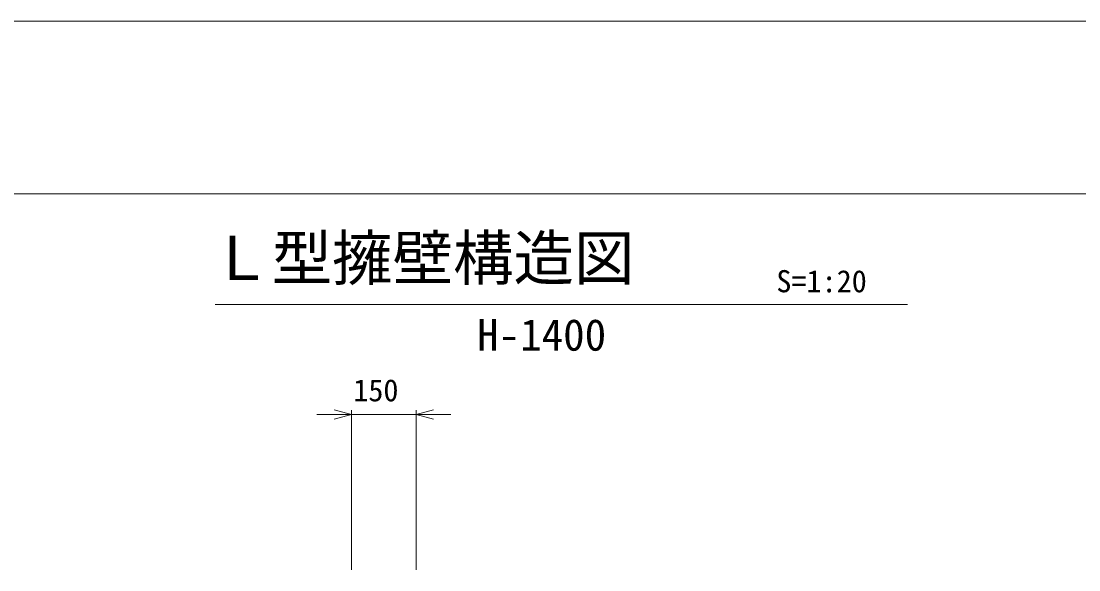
# Model space of a CAD drawing. Units: millimetres, scale not verified, with parts at other scales. Extents: x -252 to 252048, y 18866 to 78266.
# Drawn here: x 57267 to 69516, y 71910 to 78266 of the extents above; entities that cross this region are included whole.
import ezdxf
from ezdxf.enums import TextEntityAlignment as Align

# ---------------------------------------------------------------- set-up
doc = ezdxf.new("R2010")
doc.units = ezdxf.units.MM
doc.header["$LTSCALE"] = 300
for name, color, linetype, lineweight in [('0_2', 1, 'Continuous', 18), ('D-STR-DIM', 7, 'Continuous', 18), ('D-TTL(外枠）', 2, 'Continuous', 18), ('D-TTL-LINE', 7, 'Continuous', 18), ('DEFPOINTS_3', 7, 'Continuous', 18)]:
    doc.layers.add(name, color=color, linetype=linetype, lineweight=lineweight)
doc.layers.add('D-TTL-TXT', color=1, linetype='Continuous')
doc.styles.add('ＭＳ ゴシック', font='')
doc.styles.get('ＭＳ ゴシック').set_extended_font_data('MS Gothic')

msp = doc.modelspace()

# ---------------------------------------------------------------- linework, layer by layer
at = {"layer": '0_2'}
for p, q in [((60892.7, 73763.1), (61092.7, 73709.6)), ((61842.7, 73709.6), (62042.7, 73763.1)), ((61092.7, 73709.6), (60892.7, 73656)), ((61092.7, 73709.6), (60892.7, 73709.6)), ((62042.7, 73656), (61842.7, 73709.6)), ((61842.7, 73709.6), (62042.7, 73709.6))]:
    msp.add_line(p, q, dxfattribs=at)
at = {"layer": 'D-STR-DIM'}
for p, q in [((61092.7, 71909.6), (61092.7, 73759.6)), ((61842.7, 71909.6), (61842.7, 73759.6)), ((60892.7, 73709.6), (60692.7, 73709.6)), ((61092.7, 73709.6), (61842.7, 73709.6)), ((62042.7, 73709.6), (62242.7, 73709.6))]:
    msp.add_line(p, q, dxfattribs=at)
at = {"layer": 'D-TTL(外枠）'}
msp.add_line((2048.2, 76266.3), (81548.2, 76266.3), dxfattribs=at)
at = {"layer": 'D-TTL-LINE'}
msp.add_line((59513, 74984.2), (67532.3, 74984.2), dxfattribs=at)
at = {"layer": 'DEFPOINTS_3'}
msp.add_line((-251.8, 78266.3), (83848.2, 78266.3), dxfattribs=at)

# ---------------------------------------------------------------- texts
at = {"layer": 'D-STR-DIM', "color": 1, "style": 'ＭＳ ゴシック'}
msp.add_text('150', height=256.6, dxfattribs=at).set_placement((61113.2, 73784.6), align=Align.BOTTOM_LEFT)
at = {"layer": 'D-TTL-TXT', "style": 'ＭＳ ゴシック'}
for s, height, p in [('Ｌ型擁壁構造図', 513.2, (59468.6, 75112.2)), ('S=1:20', 256.6, (66013, 75048.2)), ('H-1400', 366.6, (62546.1, 74338.8))]:
    msp.add_text(s, height=height, dxfattribs=at).set_placement(p, align=Align.BOTTOM_LEFT)

doc.saveas('drawing.dxf')
